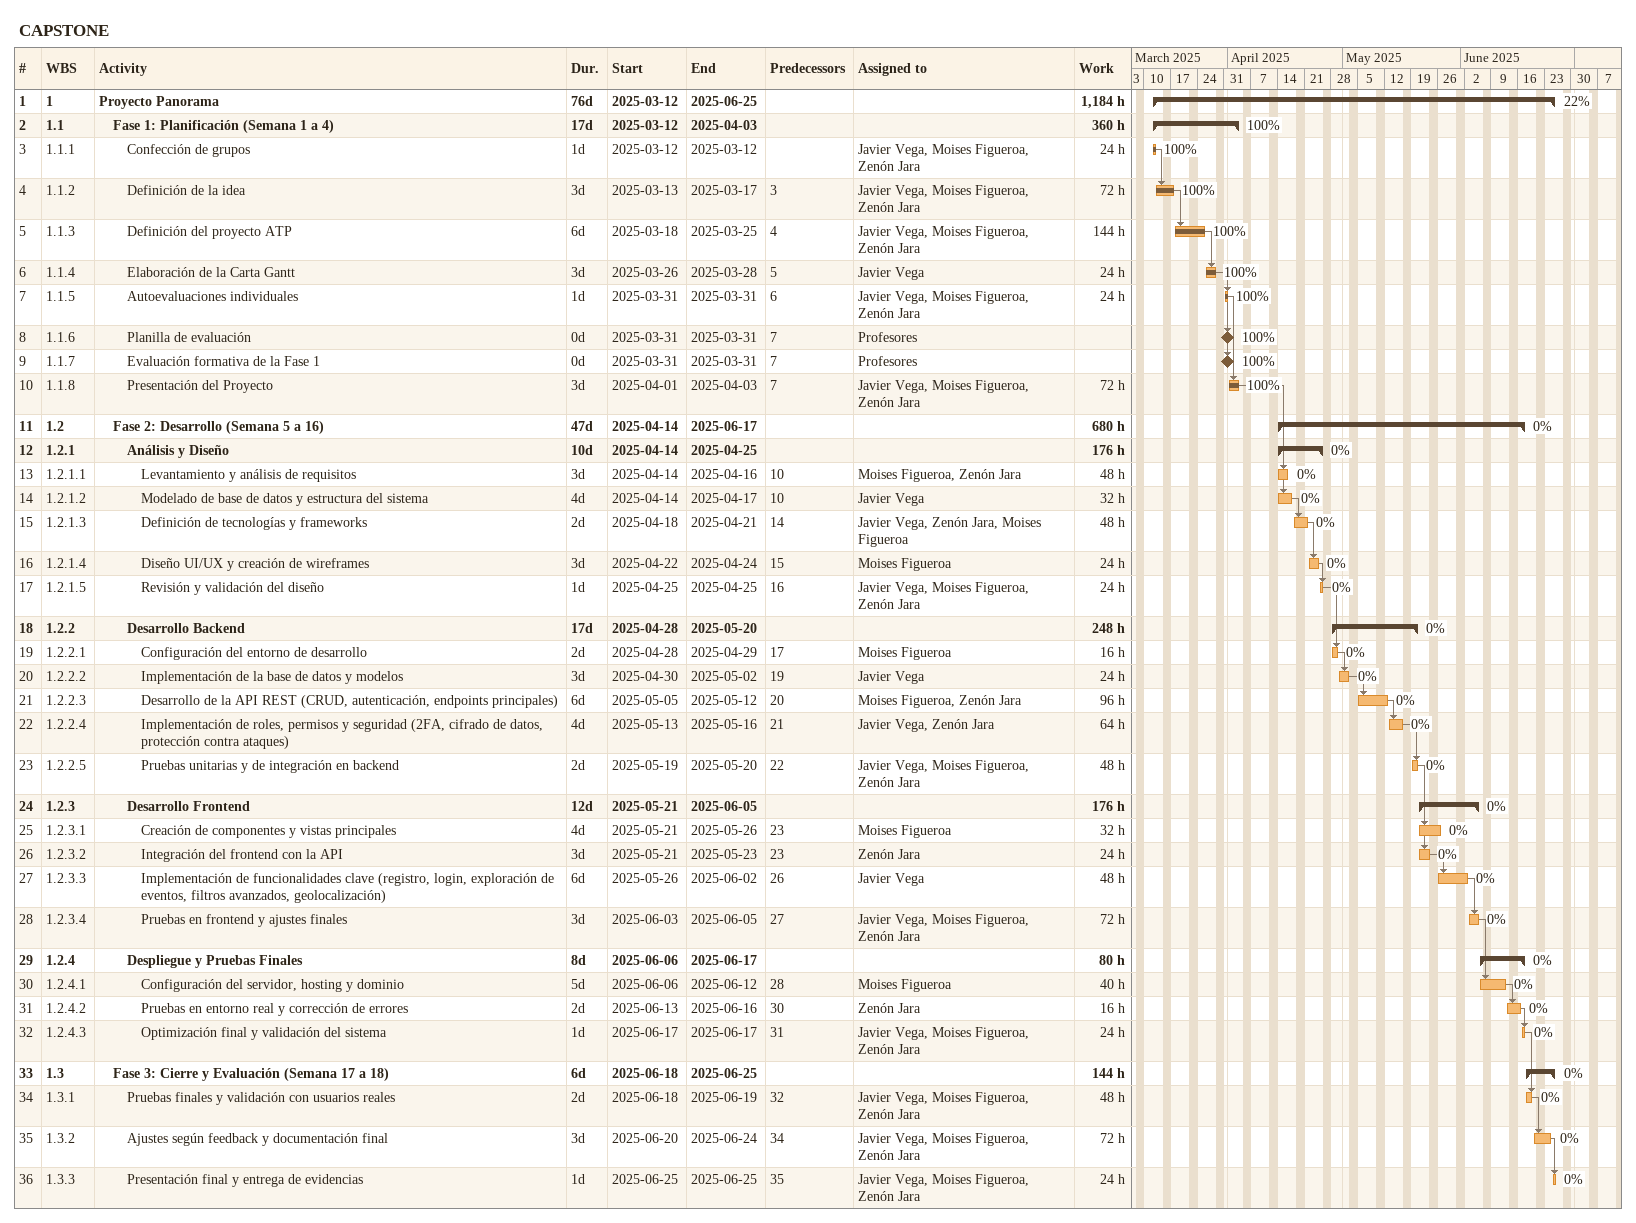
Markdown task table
CAPSTONE

| ID | WBS | Task | Duration | Start | Finish | Predecessors | Resources | % complete | Work (h) |
|---|---|---|---|---|---|---|---|---|---|
| 1 | 1 | **Proyecto Panorama** | 76d | 2025-03-12 | 2025-06-25 |  |  | 22 | 1184 |
| 2 | 1.1 | **Fase 1: Planificación (Semana 1 a 4)** | 17d | 2025-03-12 | 2025-04-03 |  |  | 100 | 360 |
| 3 | 1.1.1 | Confección de grupos | 1d | 2025-03-12 | 2025-03-12 |  | Javier Vega, Moises Figueroa, Zenón Jara | 100 | 24 |
| 4 | 1.1.2 | Definición de la idea | 3d | 2025-03-13 | 2025-03-17 | 3 | Javier Vega, Moises Figueroa, Zenón Jara | 100 | 72 |
| 5 | 1.1.3 | Definición del proyecto ATP | 6d | 2025-03-18 | 2025-03-25 | 4 | Javier Vega, Moises Figueroa, Zenón Jara | 100 | 144 |
| 6 | 1.1.4 | Elaboración de la Carta Gantt | 3d | 2025-03-26 | 2025-03-28 | 5 | Javier Vega | 100 | 24 |
| 7 | 1.1.5 | Autoevaluaciones individuales | 1d | 2025-03-31 | 2025-03-31 | 6 | Javier Vega, Moises Figueroa, Zenón Jara | 100 | 24 |
| 8 | 1.1.6 | Planilla de evaluación | 0d | 2025-03-31 | 2025-03-31 | 7 | Profesores | 100 |  |
| 9 | 1.1.7 | Evaluación formativa de la Fase 1 | 0d | 2025-03-31 | 2025-03-31 | 7 | Profesores | 100 |  |
| 10 | 1.1.8 | Presentación del Proyecto | 3d | 2025-04-01 | 2025-04-03 | 7 | Javier Vega, Moises Figueroa, Zenón Jara | 100 | 72 |
| 11 | 1.2 | **Fase 2: Desarrollo (Semana 5 a 16)** | 47d | 2025-04-14 | 2025-06-17 |  |  | 0 | 680 |
| 12 | 1.2.1 | **Análisis y Diseño** | 10d | 2025-04-14 | 2025-04-25 |  |  | 0 | 176 |
| 13 | 1.2.1.1 | Levantamiento y análisis de requisitos | 3d | 2025-04-14 | 2025-04-16 | 10 | Moises Figueroa, Zenón Jara | 0 | 48 |
| 14 | 1.2.1.2 | Modelado de base de datos y estructura del sistema | 4d | 2025-04-14 | 2025-04-17 | 10 | Javier Vega | 0 | 32 |
| 15 | 1.2.1.3 | Definición de tecnologías y frameworks | 2d | 2025-04-18 | 2025-04-21 | 14 | Javier Vega, Zenón Jara, Moises Figueroa | 0 | 48 |
| 16 | 1.2.1.4 | Diseño UI/UX y creación de wireframes | 3d | 2025-04-22 | 2025-04-24 | 15 | Moises Figueroa | 0 | 24 |
| 17 | 1.2.1.5 | Revisión y validación del diseño | 1d | 2025-04-25 | 2025-04-25 | 16 | Javier Vega, Moises Figueroa, Zenón Jara | 0 | 24 |
| 18 | 1.2.2 | **Desarrollo Backend** | 17d | 2025-04-28 | 2025-05-20 |  |  | 0 | 248 |
| 19 | 1.2.2.1 | Configuración del entorno de desarrollo | 2d | 2025-04-28 | 2025-04-29 | 17 | Moises Figueroa | 0 | 16 |
| 20 | 1.2.2.2 | Implementación de la base de datos y modelos | 3d | 2025-04-30 | 2025-05-02 | 19 | Javier Vega | 0 | 24 |
| 21 | 1.2.2.3 | Desarrollo de la API REST (CRUD, autenticación, endpoints principales) | 6d | 2025-05-05 | 2025-05-12 | 20 | Moises Figueroa, Zenón Jara | 0 | 96 |
| 22 | 1.2.2.4 | Implementación de roles, permisos y seguridad (2FA, cifrado de datos, protección contra ataques) | 4d | 2025-05-13 | 2025-05-16 | 21 | Javier Vega, Zenón Jara | 0 | 64 |
| 23 | 1.2.2.5 | Pruebas unitarias y de integración en backend | 2d | 2025-05-19 | 2025-05-20 | 22 | Javier Vega, Moises Figueroa, Zenón Jara | 0 | 48 |
| 24 | 1.2.3 | **Desarrollo Frontend** | 12d | 2025-05-21 | 2025-06-05 |  |  | 0 | 176 |
| 25 | 1.2.3.1 | Creación de componentes y vistas principales | 4d | 2025-05-21 | 2025-05-26 | 23 | Moises Figueroa | 0 | 32 |
| 26 | 1.2.3.2 | Integración del frontend con la API | 3d | 2025-05-21 | 2025-05-23 | 23 | Zenón Jara | 0 | 24 |
| 27 | 1.2.3.3 | Implementación de funcionalidades clave (registro, login, exploración de eventos, filtros avanzados, geolocalización) | 6d | 2025-05-26 | 2025-06-02 | 26 | Javier Vega | 0 | 48 |
| 28 | 1.2.3.4 | Pruebas en frontend y ajustes finales | 3d | 2025-06-03 | 2025-06-05 | 27 | Javier Vega, Moises Figueroa, Zenón Jara | 0 | 72 |
| 29 | 1.2.4 | **Despliegue y Pruebas Finales** | 8d | 2025-06-06 | 2025-06-17 |  |  | 0 | 80 |
| 30 | 1.2.4.1 | Configuración del servidor, hosting y dominio | 5d | 2025-06-06 | 2025-06-12 | 28 | Moises Figueroa | 0 | 40 |
| 31 | 1.2.4.2 | Pruebas en entorno real y corrección de errores | 2d | 2025-06-13 | 2025-06-16 | 30 | Zenón Jara | 0 | 16 |
| 32 | 1.2.4.3 | Optimización final y validación del sistema | 1d | 2025-06-17 | 2025-06-17 | 31 | Javier Vega, Moises Figueroa, Zenón Jara | 0 | 24 |
| 33 | 1.3 | **Fase 3: Cierre y Evaluación (Semana 17 a 18)** | 6d | 2025-06-18 | 2025-06-25 |  |  | 0 | 144 |
| 34 | 1.3.1 | Pruebas finales y validación con usuarios reales | 2d | 2025-06-18 | 2025-06-19 | 32 | Javier Vega, Moises Figueroa, Zenón Jara | 0 | 48 |
| 35 | 1.3.2 | Ajustes según feedback y documentación final | 3d | 2025-06-20 | 2025-06-24 | 34 | Javier Vega, Moises Figueroa, Zenón Jara | 0 | 72 |
| 36 | 1.3.3 | Presentación final y entrega de evidencias | 1d | 2025-06-25 | 2025-06-25 | 35 | Javier Vega, Moises Figueroa, Zenón Jara | 0 | 24 |
